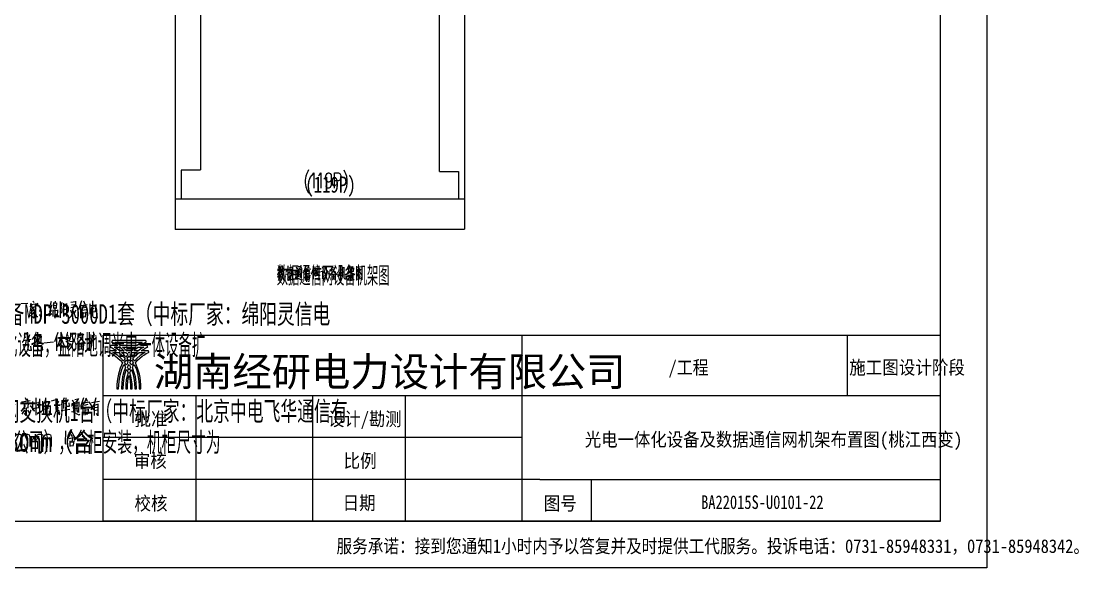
# Model space of a CAD drawing. Header units: metres. Extents: x 17 to 1264, y 17 to 859.
# Drawn here: x 619 to 1264, y 17 to 350 of the extents above; entities that cross this region are included whole.
import ezdxf

# ---------------------------------------------------------------- set-up
doc = ezdxf.new("R2010")
doc.units = ezdxf.units.M
for name, color, linetype in [('LINES', 7, 'Continuous'), ('POLYLINES', 4, 'Continuous'), ('RECTS', 7, 'Continuous'), ('TEXTS', 3, 'Continuous')]:
    doc.layers.add(name, color=color, linetype=linetype)

msp = doc.modelspace()

# ---------------------------------------------------------------- linework, layer by layer
at = {"layer": 'LINES'}
for p, q in [((1179.14, 45.22), (1179.14, 830.45)), ((712.79, 810.86), (712.79, 223.06)), ((889.19, 811.15), (889.19, 223.34)), ((728.35, 770.83), (728.35, 259.34)), ((873.79, 769.97), (873.79, 258.48)), ((716.39, 259.2), (716.39, 241.49)), ((716.54, 259.34), (728.35, 259.34)), ((873.93, 258.48), (885.59, 258.48)), ((885.59, 258.48), (885.59, 241.63)), ((712.79, 241.63), (889.19, 241.63)), ((712.79, 223.34), (889.19, 223.34)), ((775.72, 200.02), (776.15, 198.58)), ((776.44, 200.88), (776.44, 196.13)), ((777.31, 200.45), (777.02, 198.29)), ((784.36, 200.02), (782.78, 199.58)), ((784.22, 198.29), (784.36, 200.3)), ((786.52, 200.3), (787.1, 198.86)), ((787.82, 200.45), (789.55, 200.74)), ((789.69, 201.02), (788.68, 199.3)), ((792.57, 201.17), (790.84, 196.42)), ((793.72, 201.17), (794.3, 199.44)), ((797.03, 200.74), (797.03, 192.67)), ((797.03, 200.02), (800.35, 200.45)), ((802.36, 200.45), (802.94, 198.86)), ((804.09, 200.74), (804.09, 198.86)), ((804.09, 200.16), (804.95, 200.45)), ((808.84, 200.88), (808.12, 199.3)), ((808.27, 199.58), (810.28, 199.87)), ((813.59, 192.24), (813.59, 201.02)), ((819.07, 201.17), (818.63, 199.01)), ((823.39, 200.74), (823.39, 192.53)), ((823.39, 200.74), (823.39, 192.1)), ((826.84, 200.3), (823.39, 199.87)), ((826.7, 192.67), (826.84, 200.74)), ((776.44, 198.14), (775.15, 195.26)), ((775.29, 198), (777.74, 198.43)), ((775.29, 194.69), (777.02, 195.26)), ((776.44, 197.86), (777.45, 196.56)), ((777.88, 197.71), (779.47, 198)), ((780.91, 197.86), (782.49, 198.43)), ((782.49, 196.99), (780.91, 195.41)), ((782.63, 196.13), (784.94, 196.7)), ((784.51, 198.29), (782.78, 197.86)), ((783.07, 194.98), (783.07, 191.95)), ((784.51, 194.83), (783.07, 194.54)), ((783.64, 198.14), (783.64, 194.54)), ((784.51, 192.67), (784.51, 194.98)), ((785.8, 196.99), (787.24, 197.42)), ((787.82, 198.43), (789.83, 198.86)), ((787.82, 198.86), (787.82, 194.11)), ((788.25, 197.14), (789.26, 197.28)), ((788.25, 195.7), (789.55, 195.98)), ((788.39, 199.73), (788.97, 198.72)), ((788.83, 198.58), (788.83, 193.97)), ((791.99, 199.3), (791.99, 191.95)), ((792.43, 198.72), (795.59, 199.15)), ((793, 197.42), (794.87, 197.86)), ((795.02, 196.42), (793, 195.98)), ((793.15, 195.26), (793.15, 191.95)), ((793.15, 194.69), (794.73, 194.98)), ((794.87, 195.26), (794.59, 192.82)), ((798.33, 199.01), (797.32, 194.69)), ((797.47, 198.43), (798.47, 195.84)), ((799.63, 199.3), (798.33, 194.4)), ((798.76, 198.43), (799.77, 195.26)), ((802.79, 197.42), (801.64, 197.28)), ((803.51, 194.83), (802.36, 192.67)), ((802.79, 193.54), (802.79, 197.86)), ((803.66, 196.42), (805.39, 196.7)), ((805.53, 196.99), (804.81, 194.54)), ((808.12, 199.3), (807.26, 197.42)), ((808.27, 196.13), (808.27, 192.1)), ((808.27, 195.7), (810.43, 195.98)), ((808.55, 194.11), (810.14, 194.4)), ((809.27, 195.84), (809.27, 192.82)), ((810.43, 196.27), (810.28, 192.1)), ((812.15, 194.11), (813.59, 198)), ((814.46, 198.43), (812.44, 198)), ((814.31, 195.98), (813.59, 197.42)), ((815.9, 199.73), (814.89, 199.58)), ((819.79, 195.26), (817.63, 192.24)), ((817.77, 198.86), (819.64, 199.3)), ((818.06, 195.12), (821.66, 195.7)), ((819.79, 196.7), (819.79, 191.81)), ((820.22, 199.73), (820.22, 196.7)), ((820.22, 199.15), (821.51, 199.3)), ((821.51, 197.42), (820.22, 197.28)), ((821.51, 199.73), (821.37, 197.42)), ((823.53, 195.12), (824.68, 196.42)), ((825.26, 199.44), (823.82, 197.14)), ((824.68, 198.43), (825.83, 198.58)), ((824.68, 194.54), (825.4, 193.39)), ((824.83, 195.7), (825.4, 194.98)), ((783.07, 192.53), (784.65, 192.67)), ((789.98, 192.24), (790.41, 192.53)), ((793.15, 192.67), (794.73, 192.82)), ((810.28, 192.82), (808.27, 192.53)), ((823.39, 192.82), (826.55, 193.1)), ((618.76, 177.84), (623.08, 178.13)), ((624.81, 178.13), (624.52, 175.82)), ((626.83, 175.97), (624.52, 173.38)), ((626.54, 174.1), (624.52, 171.79)), ((624.81, 177.41), (628.84, 177.98)), ((625.24, 175.68), (627.83, 176.11)), ((626.11, 179.42), (626.83, 178.56)), ((626.11, 175.1), (626.83, 173.52)), ((626.83, 173.23), (628.12, 174.96)), ((628.99, 178.13), (628.41, 176.26)), ((635.9, 175.54), (637.34, 175.97)), ((637.34, 179.14), (636.19, 175.68)), ((637.77, 177.12), (636.47, 173.38)), ((638.35, 174.1), (638.35, 170.06)), ((638.78, 178.56), (638.78, 174.82)), ((640.51, 178.13), (638.78, 177.98)), ((638.78, 176.69), (640.22, 176.83)), ((638.78, 175.25), (640.65, 175.39)), ((639.64, 179.42), (639.5, 177.98)), ((639.64, 168.91), (639.64, 175.25)), ((640.51, 175.39), (640.65, 178.42)), ((641.08, 174.1), (640.94, 170.06)), ((642.67, 179.14), (642.67, 169.2)), ((642.67, 177.98), (643.67, 178.27)), ((644.68, 178.13), (644.68, 169.92)), ((644.68, 177.26), (646.55, 177.7)), ((644.68, 174.1), (646.27, 174.53)), ((646.55, 177.98), (646.55, 170.06)), ((649, 174.1), (649.58, 172.22)), ((649.29, 178.7), (652.17, 179.14)), ((652.17, 175.82), (649.29, 175.39)), ((649.72, 177.12), (651.59, 177.26)), ((652.17, 179.28), (652.03, 175.82)), ((655.77, 179.57), (653.9, 174.1)), ((655.05, 177.26), (655.05, 169.06)), ((655.63, 176.69), (659.23, 177.26)), ((658.65, 174.1), (656.2, 173.66)), ((656.35, 175.39), (658.51, 175.68)), ((657.07, 179.57), (657.79, 177.55)), ((660.81, 177.7), (660.81, 171.5)), ((660.81, 176.69), (664.41, 177.12)), ((661.39, 174.67), (663.55, 175.1)), ((664.55, 177.41), (664.12, 172.94)), ((630.57, 173.52), (630.43, 173.52)), ((630.57, 170.78), (630.43, 170.78)), ((635.9, 170.5), (637.77, 171.94)), ((636.33, 173.09), (637.63, 173.66)), ((638.35, 173.38), (641.08, 173.81)), ((640.94, 170.06), (640.36, 171.36)), ((644.68, 170.78), (646.55, 171.22)), ((652.31, 173.95), (651.31, 172.08)), ((656.49, 172.66), (656.49, 169.06)), ((656.49, 172.08), (658.36, 172.51)), ((656.49, 169.78), (658.36, 170.06)), ((658.36, 172.8), (658.07, 170.06)), ((664.27, 172.94), (660.81, 172.51)), ((625.1, 155.95), (620.2, 155.23)), ((621.64, 156.82), (621.07, 158.83)), ((622.65, 160.56), (622.65, 155.66)), ((623.23, 156.1), (624.23, 158.98)), ((627.11, 158.54), (627.11, 151.92)), ((627.11, 157.39), (631, 157.97)), ((627.83, 155.38), (630.14, 155.81)), ((631.15, 158.26), (630.71, 153.5)), ((641.37, 160.27), (639.35, 154.66)), ((640.65, 149.04), (640.65, 157.97)), ((641.23, 157.1), (645.11, 157.68)), ((643.1, 160.56), (643.1, 149.04)), ((647.42, 155.95), (645.98, 155.81)), ((646.84, 159.55), (647.71, 157.82)), ((647.42, 151.2), (647.42, 156.53)), ((648.57, 154.8), (650.59, 154.94)), ((649, 159.98), (649, 157.68)), ((649, 159.41), (650.15, 159.55)), ((650.87, 155.38), (649.87, 152.5)), ((654.04, 158.26), (653.03, 155.95)), ((655.05, 160.27), (654.04, 158.26)), ((654.33, 158.54), (656.78, 158.98)), ((658.94, 153.07), (661.53, 155.23)), ((659.23, 156.53), (661.53, 156.96)), ((664.7, 158.26), (662.25, 157.82)), ((662.83, 160.56), (663.55, 158.83)), ((668.87, 158.69), (1179.07, 158.69)), ((668.87, 45.22), (668.87, 158.69)), ((924.04, 158.69), (924.04, 45.36)), ((1122.47, 121.82), (1122.47, 158.83)), ((1179.07, 158.69), (1179.07, 45.22)), ((625.24, 149.33), (624.95, 151.92)), ((630.86, 153.5), (627.11, 152.93)), ((632.87, 153.94), (638.63, 154.51)), ((641.95, 152.21), (644.11, 152.5)), ((648.43, 152.64), (646.99, 150.19)), ((654.19, 154.37), (654.19, 149.33)), ((654.19, 153.79), (656.92, 154.22)), ((656.78, 150.19), (654.19, 149.9)), ((654.47, 151.92), (656.49, 152.21)), ((655.48, 153.94), (655.48, 150.19)), ((656.92, 154.51), (656.78, 149.33)), ((619.19, 117.94), (624.38, 118.8)), ((620.78, 116.93), (620.78, 113.76)), ((620.78, 116.5), (623.23, 116.93)), ((622.22, 118.8), (621.64, 120.38)), ((623.23, 117.36), (623.08, 114.62)), ((625.82, 118.22), (625.82, 113.04)), ((625.82, 117.07), (629.85, 117.65)), ((627.83, 120.38), (627.83, 109.87)), ((629.85, 117.94), (629.56, 114.34)), ((632.01, 118.51), (632.01, 112.32)), ((632.01, 117.36), (635.61, 117.94)), ((635.61, 118.22), (635.18, 113.76)), ((637.48, 118.66), (640.36, 119.38)), ((641.8, 114.05), (640.36, 116.21)), ((640.51, 116.06), (641.95, 118.37)), ((645.26, 120.38), (643.39, 116.06)), ((644.68, 119.09), (644.68, 114.05)), ((647.71, 119.52), (645.55, 116.64)), ((649.43, 115.49), (651.02, 116.06)), ((650.15, 119.23), (650.87, 117.79)), ((651.74, 119.38), (653.61, 119.81)), ((651.74, 117.79), (651.74, 112.18)), ((651.74, 117.22), (654.04, 117.65)), ((652.31, 118.66), (653.03, 117.5)), ((653.9, 120.1), (652.75, 118.08)), ((652.89, 117.36), (652.89, 112.03)), ((657.07, 120.38), (655.19, 114.91)), ((656.49, 118.08), (656.49, 109.87)), ((656.92, 117.5), (660.67, 117.94)), ((657.64, 116.06), (659.8, 116.5)), ((658.36, 120.38), (659.23, 118.37)), ((661.82, 117.65), (666.71, 118.37)), ((663.4, 116.64), (663.4, 109.73)), ((663.4, 116.06), (665.71, 116.5)), ((668.87, 121.82), (1179.07, 121.82)), ((725.61, 45.36), (725.61, 121.82)), ((796.46, 121.82), (796.46, 45.36)), ((853.19, 45.36), (853.19, 121.82)), ((620.92, 113.18), (619.34, 110.45)), ((620.78, 114.19), (623.37, 114.62)), ((622.79, 112.9), (624.09, 111.02)), ((629.85, 114.34), (625.82, 113.76)), ((635.32, 113.76), (632.01, 113.33)), ((632.59, 115.49), (634.75, 115.92)), ((643.39, 112.75), (648.57, 113.47)), ((645.98, 114.91), (645.98, 109.44)), ((652.17, 115.63), (653.47, 115.92)), ((652.17, 114.05), (653.61, 114.34)), ((654.19, 110.16), (654.76, 110.45)), ((659.95, 114.77), (657.64, 114.48)), ((657.79, 113.47), (657.79, 109.87)), ((657.79, 112.9), (659.66, 113.33)), ((657.79, 110.59), (659.66, 110.74)), ((659.8, 113.62), (659.51, 110.74)), ((663.4, 114.48), (665.27, 114.77)), ((665.27, 112.9), (663.4, 112.61)), ((627.69, 90.86), (627.69, 98.35)), ((649.29, 98.21), (650.01, 96.91)), ((649.43, 100.22), (651.88, 95.9)), ((648.28, 95.76), (650.59, 96.34)), ((648.57, 94.18), (648.71, 90.72)), ((648.57, 93.6), (650.87, 93.74)), ((648.71, 91.15), (650.87, 91.44)), ((650.73, 96.62), (649.87, 93.89)), ((651.02, 94.32), (650.73, 91.58)), ((651.88, 95.9), (652.46, 95.9)), ((924.04, 96.34), (668.87, 96.34)), ((935.13, 70.7), (668.87, 70.7)), ((935.13, 70.7), (1179.07, 70.7)), ((966.52, 45.22), (966.52, 70.7)), ((87.76, 45.22), (1179.14, 45.22)), ((1179.07, 45.22), (668.87, 45.22))]:
    msp.add_line(p, q, dxfattribs=at)
at = {"layer": 'POLYLINES'}
for points in [[(794.01, 259.49), (793.58, 258.48), (793, 257.18), (792.43, 255.46), (792.14, 253.15), (792.14, 251.42), (792.43, 249.12), (793, 247.39), (793.58, 245.95), (794.01, 245.09)], [(815.61, 259.49), (816.04, 258.48), (816.62, 257.18), (817.19, 255.46), (817.48, 253.15), (817.48, 251.42), (817.19, 249.12), (816.62, 247.39), (816.04, 245.95), (815.61, 245.09)], [(795.88, 255.89), (796.46, 256.32), (797.32, 257.62), (797.32, 248.26)], [(800.2, 255.89), (800.78, 256.32), (801.64, 257.62), (801.64, 248.26)], [(807.98, 254.45), (807.83, 253.15), (807.26, 252.29), (806.39, 251.86), (806.11, 251.86), (805.39, 252.29), (804.81, 253.15), (804.52, 254.45), (804.52, 254.88), (804.81, 256.32), (805.39, 257.18), (806.11, 257.62), (806.39, 257.62), (807.26, 257.18), (807.83, 256.32), (807.98, 254.45), (807.98, 252.29), (807.83, 249.98), (807.26, 248.69), (806.39, 248.26), (805.82, 248.26), (805.1, 248.69), (804.81, 249.55)], [(809.85, 248.26), (809.85, 257.62), (812.3, 257.62), (813.16, 257.18), (813.45, 256.75), (813.74, 255.89), (813.74, 254.45), (813.45, 253.58), (813.16, 253.15), (812.3, 252.72), (809.85, 252.72)], [(778.31, 200.88), (778.17, 198.86), (777.88, 197.71), (777.45, 195.7)], [(781.19, 193.25), (781.77, 191.95), (781.77, 200.88)], [(782.78, 200.16), (782.78, 197.71), (782.63, 194.54), (782.06, 191.81)], [(800.35, 200.88), (800.35, 192.1), (799.63, 193.39)], [(804.95, 200.74), (804.95, 199.3), (805.1, 198), (805.39, 197.42), (806.25, 197.42)], [(810.43, 200.02), (809.27, 198), (807.98, 196.13), (806.83, 194.98)], [(813.88, 191.95), (814.6, 193.82), (814.89, 196.27), (814.89, 200.3)], [(816.91, 194.54), (816.91, 192.67), (816.19, 192.67), (815.9, 193.54), (815.9, 200.16)], [(777.16, 195.84), (776.87, 193.97), (776.3, 192.67), (775.58, 191.95)], [(776.44, 195.98), (775.87, 193.82), (777.31, 192.67)], [(778.75, 197.86), (778.6, 195.26), (778.03, 193.39), (777.02, 191.66)], [(777.59, 196.56), (779.03, 192.1), (779.75, 192.1)], [(785.95, 193.82), (786.95, 193.82), (789.98, 192.1)], [(787.39, 197.71), (786.95, 195.98), (787.24, 195.12), (786.95, 193.82)], [(789.83, 199.01), (789.69, 193.39), (789.11, 194.54)], [(802.94, 191.95), (804.09, 193.39), (804.81, 194.54)], [(804.09, 198.86), (803.8, 197.71), (803.23, 196.42)], [(803.8, 195.7), (805.67, 192.1), (806.25, 192.1)], [(808.55, 198.86), (811.15, 195.7), (811.58, 195.84)], [(818.63, 199.01), (818.2, 197.42), (817.48, 195.7)], [(819.79, 199.58), (819.21, 196.42), (818.78, 197.57)], [(819.93, 195.26), (821.37, 192.53), (821.95, 192.53)], [(824.68, 196.42), (825.26, 197.14), (825.98, 199.01)], [(824.68, 197.86), (826.27, 195.7), (826.7, 195.7)], [(826.7, 192.38), (826.7, 192.67), (826.55, 193.1)], [(643.82, 178.56), (643.1, 175.82), (643.82, 174.67), (643.82, 173.09), (643.53, 172.08), (642.81, 173.23)], [(650.73, 175.25), (650.15, 172.08), (649.43, 170.21), (648.28, 168.91)], [(662.54, 179.57), (662.54, 170.5), (662.68, 170.06), (662.83, 169.63), (663.4, 169.34), (665.42, 169.49), (665.13, 171.79)], [(626.83, 172.94), (625.67, 171.36), (623.8, 169.78)], [(626.83, 173.52), (626.83, 171.36), (626.68, 168.91), (625.67, 170.06)], [(627.11, 173.38), (628.41, 170.06), (629.13, 170.06)], [(630.92, 173.55), (630.55, 174.03), (630.17, 173.55)], [(630.17, 173.55), (630.55, 173.08), (630.92, 173.55)], [(630.92, 170.84), (630.55, 171.31), (630.17, 170.84)], [(630.17, 170.84), (630.55, 170.36), (630.92, 170.84)], [(630.83, 173.55), (630.55, 173.91), (630.26, 173.55)], [(630.26, 173.55), (630.55, 173.2), (630.83, 173.55)], [(630.83, 170.84), (630.55, 171.19), (630.26, 170.84)], [(630.26, 170.84), (630.55, 170.48), (630.83, 170.84)], [(630.73, 173.55), (630.55, 173.79), (630.36, 173.55)], [(630.36, 173.55), (630.55, 173.32), (630.73, 173.55)], [(630.73, 170.84), (630.55, 171.07), (630.36, 170.84)], [(630.36, 170.84), (630.55, 170.6), (630.73, 170.84)], [(650.73, 173.52), (652.03, 169.49), (653.18, 169.49)], [(619.77, 149.04), (620.63, 150.19), (621.64, 152.5), (622.22, 155.52)], [(623.08, 155.81), (623.08, 150.05), (623.66, 149.47), (625.24, 149.47)], [(628.99, 160.56), (628.99, 150.77), (629.13, 150.19), (629.27, 149.9), (629.85, 149.47), (632.15, 149.62), (631.72, 152.21)], [(642.81, 157.25), (642.38, 155.23), (641.66, 153.36), (640.94, 151.34)], [(643.1, 157.25), (645.11, 152.06), (645.55, 152.06)], [(649, 157.82), (648.71, 156.24), (647.99, 154.8)], [(650.15, 159.98), (650.15, 158.26), (650.3, 156.67), (650.73, 155.95), (651.59, 155.95)], [(656.92, 159.26), (655.48, 156.67), (653.9, 154.37), (652.46, 152.93)], [(654.47, 157.68), (657.79, 153.79), (658.36, 153.94)], [(660.52, 160.56), (660.52, 149.18), (659.51, 150.77)], [(662.25, 158.69), (662.11, 154.8), (661.82, 152.5), (660.95, 149.04)], [(696.81, 148.32), (696.81, 148.61), (696.67, 148.75), (696.67, 148.9), (696.52, 149.04), (696.52, 149.18), (696.23, 149.18), (695.8, 149.18), (694.36, 149.18), (692.92, 149.18), (692.35, 149.18), (692.2, 149.18), (693.79, 150.19), (694.94, 150.91), (695.8, 151.34), (695.95, 151.34), (696.09, 151.49), (695.95, 151.63), (695.95, 151.92), (695.95, 152.06), (695.8, 152.06), (695.8, 152.21), (695.66, 152.35), (695.51, 152.35), (695.08, 152.35), (693.64, 152.35), (692.2, 152.35), (691.77, 152.35), (691.63, 152.35), (693.07, 153.36), (694.22, 153.94), (694.94, 154.37), (695.23, 154.37), (695.23, 154.51), (695.08, 154.66), (695.08, 154.94), (694.94, 155.23), (694.79, 155.38), (694.65, 155.38), (693.93, 155.38), (692.92, 155.38), (691.63, 155.38), (690.19, 155.38), (688.46, 155.38), (684.71, 155.38), (680.97, 155.38), (679.24, 155.38), (677.66, 155.38), (676.36, 155.38), (675.35, 155.38), (674.78, 155.38), (674.49, 155.38), (674.49, 155.23), (674.35, 155.09), (674.35, 154.94), (674.2, 154.66), (674.06, 154.51), (674.2, 154.37), (674.35, 154.37), (675.21, 153.94), (676.36, 153.36), (677.8, 152.35), (677.66, 152.35), (677.08, 152.35), (675.64, 152.35), (674.2, 152.35), (673.77, 152.35), (673.63, 152.35), (673.48, 152.21), (673.48, 152.06), (673.48, 151.92), (673.34, 151.78), (673.19, 151.49), (673.34, 151.34), (673.48, 151.34), (674.35, 150.91), (675.64, 150.19), (677.08, 149.18), (676.94, 149.18), (676.51, 149.18), (674.92, 149.18), (673.48, 149.18), (673.05, 149.18), (672.91, 149.18), (672.76, 149.18), (672.76, 149.04), (672.76, 148.9), (672.76, 148.75), (672.62, 148.75), (672.62, 148.46), (672.47, 148.32), (672.76, 148.18), (673.34, 147.89), (674.2, 147.46), (675.21, 146.74), (676.51, 145.87), (677.95, 144.72), (679.39, 143.42), (680.83, 141.84), (679.39, 138.53), (678.23, 134.78), (677.95, 132.77), (677.51, 130.61), (677.37, 128.3), (677.37, 126), (677.51, 126), (677.95, 126), (678.23, 126), (678.38, 126), (678.52, 128.16), (678.67, 130.32), (679.24, 134.21), (680.25, 137.66), (681.55, 140.83), (682.12, 139.97), (682.55, 139.1), (681.55, 136.37), (680.68, 133.2), (680.25, 129.74), (680.11, 126), (680.25, 126), (680.68, 126), (680.97, 126), (681.11, 126), (681.26, 129.46), (681.69, 132.48), (682.27, 135.36), (683.27, 137.95), (683.71, 136.8), (684.14, 135.79), (683.56, 133.63), (682.99, 131.33), (682.84, 128.74), (682.84, 126), (682.99, 126), (683.27, 126), (683.71, 126), (683.85, 126), (683.85, 128.16), (683.99, 130.32), (684.28, 132.19), (684.71, 134.06), (685.15, 132.19), (685.43, 130.32), (685.58, 128.16), (685.58, 126), (685.72, 126), (686.01, 126), (686.44, 126), (686.59, 126), (686.59, 128.74), (686.3, 131.33), (685.87, 133.63), (685.29, 135.79), (685.58, 136.8), (686.15, 137.81), (687.02, 135.36), (687.59, 132.48), (688.03, 129.31), (688.17, 126), (688.31, 126), (688.75, 126), (689.03, 126), (689.18, 126), (689.03, 129.74), (688.6, 133.2), (687.74, 136.22), (686.73, 139.1), (687.31, 139.97), (687.88, 140.83), (689.18, 137.66), (690.04, 134.21), (690.76, 130.32), (690.91, 128.16), (690.91, 126), (691.05, 126), (691.48, 126), (691.77, 126), (691.91, 126), (691.91, 128.3), (691.77, 130.61), (691.48, 132.77), (691.05, 134.78), (689.9, 138.53), (688.6, 141.7), (689.9, 143.42), (691.34, 144.72), (692.78, 145.87), (694.07, 146.74), (695.23, 147.46), (696.09, 147.89), (696.67, 148.18), (696.81, 148.32)], [(696.81, 148.32), (696.81, 148.61), (696.67, 148.75), (696.67, 148.9), (696.52, 149.04), (696.52, 149.18), (696.23, 149.18), (695.8, 149.18), (694.36, 149.18), (692.92, 149.18), (692.35, 149.18), (692.2, 149.18), (693.79, 150.19), (694.94, 150.91), (695.8, 151.34), (695.95, 151.34), (696.09, 151.49), (695.95, 151.63), (695.95, 151.92), (695.95, 152.06), (695.8, 152.06), (695.8, 152.21), (695.66, 152.35), (695.51, 152.35), (695.08, 152.35), (693.64, 152.35), (692.2, 152.35), (691.77, 152.35), (691.63, 152.35), (693.07, 153.36), (694.22, 153.94), (694.94, 154.37), (695.23, 154.37), (695.23, 154.51), (695.08, 154.66), (695.08, 154.94), (694.94, 155.23), (694.79, 155.38), (694.65, 155.38), (693.93, 155.38), (692.92, 155.38), (691.63, 155.38), (690.19, 155.38), (688.46, 155.38), (684.71, 155.38), (680.97, 155.38), (679.24, 155.38), (677.66, 155.38), (676.36, 155.38), (675.35, 155.38), (674.78, 155.38), (674.49, 155.38), (674.49, 155.23), (674.35, 155.09), (674.35, 154.94), (674.2, 154.66), (674.06, 154.51), (674.2, 154.37), (674.35, 154.37), (675.21, 153.94), (676.36, 153.36), (677.8, 152.35), (677.66, 152.35), (677.08, 152.35), (675.64, 152.35), (674.2, 152.35), (673.77, 152.35), (673.63, 152.35), (673.48, 152.21), (673.48, 152.06), (673.48, 151.92), (673.34, 151.78), (673.19, 151.49), (673.34, 151.34), (673.48, 151.34), (674.35, 150.91), (675.64, 150.19), (677.08, 149.18), (676.94, 149.18), (676.51, 149.18), (674.92, 149.18), (673.48, 149.18), (673.05, 149.18), (672.91, 149.18), (672.76, 149.18), (672.76, 149.04), (672.76, 148.9), (672.76, 148.75), (672.62, 148.75), (672.62, 148.46), (672.47, 148.32), (672.76, 148.18), (673.34, 147.89), (674.2, 147.46), (675.21, 146.74), (676.51, 145.87), (677.95, 144.72), (679.39, 143.42), (680.83, 141.84), (679.39, 138.53), (678.23, 134.78), (677.95, 132.77), (677.51, 130.61), (677.37, 128.3), (677.37, 126), (677.51, 126), (677.95, 126), (678.23, 126), (678.38, 126), (678.52, 128.16), (678.67, 130.32), (679.24, 134.21), (680.25, 137.66), (681.55, 140.83), (682.12, 139.97), (682.55, 139.1), (681.55, 136.37), (680.68, 133.2), (680.25, 129.74), (680.11, 126), (680.25, 126), (680.68, 126), (680.97, 126), (681.11, 126), (681.26, 129.46), (681.69, 132.48), (682.27, 135.36), (683.27, 137.95), (683.71, 136.8), (684.14, 135.79), (683.56, 133.63), (682.99, 131.33), (682.84, 128.74), (682.84, 126), (682.99, 126), (683.27, 126), (683.71, 126), (683.85, 126), (683.85, 128.16), (683.99, 130.32), (684.28, 132.19), (684.71, 134.06), (685.15, 132.19), (685.43, 130.32), (685.58, 128.16), (685.58, 126), (685.72, 126), (686.01, 126), (686.44, 126), (686.59, 126), (686.59, 128.74), (686.3, 131.33), (685.87, 133.63), (685.29, 135.79), (685.58, 136.8), (686.15, 137.81), (687.02, 135.36), (687.59, 132.48), (688.03, 129.31), (688.17, 126), (688.31, 126), (688.75, 126), (689.03, 126), (689.18, 126), (689.03, 129.74), (688.6, 133.2), (687.74, 136.22), (686.73, 139.1), (687.31, 139.97), (687.88, 140.83), (689.18, 137.66), (690.04, 134.21), (690.76, 130.32), (690.91, 128.16), (690.91, 126), (691.05, 126), (691.48, 126), (691.77, 126), (691.91, 126), (691.91, 128.3), (691.77, 130.61), (691.48, 132.77), (691.05, 134.78), (689.9, 138.53), (688.6, 141.7), (689.9, 143.42), (691.34, 144.72), (692.78, 145.87), (694.07, 146.74), (695.23, 147.46), (696.09, 147.89), (696.67, 148.18), (696.81, 148.32)], [(647.71, 149.18), (649.15, 150.91), (649.87, 152.5)], [(648.71, 153.79), (650.87, 149.33), (651.74, 149.33)], [(675.79, 151.34), (675.64, 151.34), (675.93, 151.34), (676.22, 151.34), (677.51, 151.34), (678.67, 151.34), (679.1, 151.34), (679.24, 151.34), (680.39, 150.34), (681.69, 149.18), (681.55, 149.18), (681.26, 149.18), (680.25, 149.18), (679.24, 149.18), (678.95, 149.18), (678.81, 149.18), (677.23, 150.48), (675.79, 151.34)], [(675.79, 151.34), (675.64, 151.34), (675.93, 151.34), (676.22, 151.34), (677.51, 151.34), (678.67, 151.34), (679.1, 151.34), (679.24, 151.34), (680.39, 150.34), (681.69, 149.18), (681.55, 149.18), (681.26, 149.18), (680.25, 149.18), (679.24, 149.18), (678.95, 149.18), (678.81, 149.18), (677.23, 150.48), (675.79, 151.34)], [(676.51, 154.37), (676.79, 154.37), (677.23, 154.37), (678.09, 154.37), (679.1, 154.37), (681.69, 154.37), (684.71, 154.37), (687.59, 154.37), (690.19, 154.37), (691.34, 154.37), (692.06, 154.37), (692.63, 154.37), (692.78, 154.37), (691.34, 153.5), (689.75, 152.35), (689.61, 152.35), (689.32, 152.35), (688.89, 152.35), (688.17, 152.35), (686.59, 152.35), (684.71, 152.35), (682.84, 152.35), (681.11, 152.35), (680.54, 152.35), (679.96, 152.35), (679.67, 152.35), (679.53, 152.35), (677.95, 153.5), (676.51, 154.37)], [(676.51, 154.37), (676.79, 154.37), (677.23, 154.37), (678.09, 154.37), (679.1, 154.37), (681.69, 154.37), (684.71, 154.37), (687.59, 154.37), (690.19, 154.37), (691.34, 154.37), (692.06, 154.37), (692.63, 154.37), (692.78, 154.37), (691.34, 153.5), (689.75, 152.35), (689.61, 152.35), (689.32, 152.35), (688.89, 152.35), (688.17, 152.35), (686.59, 152.35), (684.71, 152.35), (682.84, 152.35), (681.11, 152.35), (680.54, 152.35), (679.96, 152.35), (679.67, 152.35), (679.53, 152.35), (677.95, 153.5), (676.51, 154.37)], [(680.83, 151.34), (680.97, 151.34), (681.26, 151.34), (682.12, 151.34), (683.27, 151.34), (684.71, 151.34), (686.01, 151.34), (687.31, 151.34), (688.17, 151.34), (688.31, 151.34), (688.46, 151.34), (687.31, 150.34), (686.15, 149.18), (686.01, 149.18), (685.72, 149.18), (684.71, 149.18), (683.71, 149.18), (683.27, 149.18), (683.13, 149.18), (681.98, 150.34), (680.83, 151.34)], [(680.83, 151.34), (680.97, 151.34), (681.26, 151.34), (682.12, 151.34), (683.27, 151.34), (684.71, 151.34), (686.01, 151.34), (687.31, 151.34), (688.17, 151.34), (688.31, 151.34), (688.46, 151.34), (687.31, 150.34), (686.15, 149.18), (686.01, 149.18), (685.72, 149.18), (684.71, 149.18), (683.71, 149.18), (683.27, 149.18), (683.13, 149.18), (681.98, 150.34), (680.83, 151.34)], [(693.64, 151.34), (692.2, 150.48), (690.47, 149.18), (690.33, 149.18), (690.04, 149.18), (689.03, 149.18), (688.03, 149.18), (687.74, 149.18), (687.59, 149.18), (688.89, 150.34), (690.04, 151.34), (690.19, 151.34), (690.62, 151.34), (691.91, 151.34), (693.07, 151.34), (693.5, 151.34), (693.64, 151.34)], [(693.64, 151.34), (692.2, 150.48), (690.47, 149.18), (690.33, 149.18), (690.04, 149.18), (689.03, 149.18), (688.03, 149.18), (687.74, 149.18), (687.59, 149.18), (688.89, 150.34), (690.04, 151.34), (690.19, 151.34), (690.62, 151.34), (691.91, 151.34), (693.07, 151.34), (693.5, 151.34), (693.64, 151.34)], [(674.92, 148.18), (675.07, 148.18), (675.5, 148.18), (676.65, 148.18), (677.95, 148.18), (678.38, 148.18), (678.52, 148.18), (680.39, 146.45), (682.27, 144.43), (681.83, 143.57), (681.26, 142.7), (679.67, 144.58), (677.95, 146.16), (676.36, 147.31), (674.92, 148.18)], [(674.92, 148.18), (675.07, 148.18), (675.5, 148.18), (676.65, 148.18), (677.95, 148.18), (678.38, 148.18), (678.52, 148.18), (680.39, 146.45), (682.27, 144.43), (681.83, 143.57), (681.26, 142.7), (679.67, 144.58), (677.95, 146.16), (676.36, 147.31), (674.92, 148.18)], [(682.7, 148.18), (683.42, 147.46), (683.99, 146.74), (683.42, 146.02), (682.84, 145.3), (681.55, 146.88), (680.11, 148.18), (680.25, 148.18), (680.54, 148.18), (681.4, 148.18), (682.27, 148.18), (682.55, 148.18), (682.7, 148.18)], [(682.7, 148.18), (683.42, 147.46), (683.99, 146.74), (683.42, 146.02), (682.84, 145.3), (681.55, 146.88), (680.11, 148.18), (680.25, 148.18), (680.54, 148.18), (681.4, 148.18), (682.27, 148.18), (682.55, 148.18), (682.7, 148.18)], [(681.98, 141.84), (682.55, 142.7), (682.99, 143.57), (683.56, 142.7), (683.99, 141.98), (683.56, 141.12), (683.13, 140.26), (682.55, 141.12), (681.98, 141.84)], [(681.98, 141.84), (682.55, 142.7), (682.99, 143.57), (683.56, 142.7), (683.99, 141.98), (683.56, 141.12), (683.13, 140.26), (682.55, 141.12), (681.98, 141.84)], [(684.71, 146.02), (685.15, 145.15), (685.72, 144.43), (685.15, 143.71), (684.71, 142.85), (684.14, 143.71), (683.56, 144.43), (684.14, 145.15), (684.71, 146.02)], [(684.71, 146.02), (685.15, 145.15), (685.72, 144.43), (685.15, 143.71), (684.71, 142.85), (684.14, 143.71), (683.56, 144.43), (684.14, 145.15), (684.71, 146.02)], [(685.15, 148.18), (684.86, 147.89), (684.71, 147.6), (684.43, 147.89), (684.14, 148.18), (684.28, 148.18), (684.71, 148.18), (685, 148.18), (685.15, 148.18)], [(685.15, 148.18), (684.86, 147.89), (684.71, 147.6), (684.43, 147.89), (684.14, 148.18), (684.28, 148.18), (684.71, 148.18), (685, 148.18), (685.15, 148.18)], [(685.29, 146.74), (686.01, 147.46), (686.59, 148.18), (686.73, 148.18), (687.02, 148.18), (687.88, 148.18), (688.89, 148.18), (689.18, 148.18), (687.88, 146.88), (686.44, 145.3), (685.87, 146.02), (685.29, 146.74)], [(685.29, 146.74), (686.01, 147.46), (686.59, 148.18), (686.73, 148.18), (687.02, 148.18), (687.88, 148.18), (688.89, 148.18), (689.18, 148.18), (687.88, 146.88), (686.44, 145.3), (685.87, 146.02), (685.29, 146.74)], [(686.15, 140.26), (685.72, 141.12), (685.29, 141.98), (685.87, 142.7), (686.3, 143.57), (686.87, 142.7), (687.31, 141.84), (686.73, 141.12), (686.15, 140.26)], [(686.15, 140.26), (685.72, 141.12), (685.29, 141.98), (685.87, 142.7), (686.3, 143.57), (686.87, 142.7), (687.31, 141.84), (686.73, 141.12), (686.15, 140.26)], [(694.51, 148.18), (694.36, 148.18), (693.07, 147.31), (691.48, 146.16), (689.75, 144.58), (688.03, 142.7), (687.59, 143.57), (687.02, 144.43), (688.89, 146.45), (690.91, 148.18), (691.05, 148.18), (691.34, 148.18), (692.63, 148.18), (693.93, 148.18), (694.22, 148.18), (694.51, 148.18)], [(694.51, 148.18), (694.36, 148.18), (693.07, 147.31), (691.48, 146.16), (689.75, 144.58), (688.03, 142.7), (687.59, 143.57), (687.02, 144.43), (688.89, 146.45), (690.91, 148.18), (691.05, 148.18), (691.34, 148.18), (692.63, 148.18), (693.93, 148.18), (694.22, 148.18), (694.51, 148.18)], [(684.71, 137.23), (684.28, 138.24), (683.71, 139.1), (684.14, 139.97), (684.71, 140.83), (685.15, 139.97), (685.58, 139.1), (685.15, 138.24), (684.71, 137.23)], [(684.71, 137.23), (684.28, 138.24), (683.71, 139.1), (684.14, 139.97), (684.71, 140.83), (685.15, 139.97), (685.58, 139.1), (685.15, 138.24), (684.71, 137.23)], [(633.74, 120.38), (633.74, 111.31), (633.74, 110.74), (634.03, 110.45), (634.46, 110.16), (636.47, 110.16), (636.19, 112.61)], [(640.36, 113.33), (640.22, 114.77), (640.36, 119.95)], [(646.27, 120.38), (646.27, 115.63), (646.41, 115.34)], [(646.41, 115.34), (648.43, 115.34), (648.28, 117.36)], [(651.16, 116.35), (650.73, 114.34), (651.02, 113.33), (650.73, 111.89)], [(654.04, 117.94), (653.9, 111.46), (653.18, 112.75)], [(664.41, 120.38), (663.4, 116.64), (661.53, 113.18)], [(665.71, 116.78), (665.71, 109.58), (664.84, 110.88)], [(622.07, 114.34), (622.07, 109.73), (621.07, 111.17)], [(640.36, 113.33), (640.79, 112.03), (641.37, 111.31), (642.38, 110.16), (642.23, 112.75)], [(649.58, 112.03), (650.73, 111.89), (654.19, 110.02)], [(614.73, 96.19), (616.03, 97.92), (616.89, 98.35), (618.19, 98.35), (619.05, 97.92), (619.48, 96.19), (619.48, 90.86)], [(619.48, 96.19), (620.78, 97.92), (621.64, 98.35), (622.94, 98.35), (623.8, 97.92), (624.23, 96.19), (624.23, 90.86)], [(627.69, 96.19), (628.99, 97.92), (629.85, 98.35), (631.15, 98.35), (632.01, 97.92), (632.44, 96.19), (632.44, 90.86)], [(632.44, 96.19), (633.74, 97.92), (634.6, 98.35), (635.9, 98.35), (636.76, 97.92), (637.19, 96.19), (637.19, 90.86)], [(646.08, 100.4), (645.81, 92.59), (646.18, 92.14)], [(649.72, 101.09), (648.71, 98.21), (647.13, 95.04)]]:
    msp.add_lwpolyline(points, dxfattribs=at)
at = {"layer": 'RECTS'}
msp.add_lwpolyline([(16.84, 858.82), (1207.43, 858.82), (1207.43, 16.85), (16.84, 16.85)], dxfattribs=at)

# ---------------------------------------------------------------- texts
at = {"layer": 'TEXTS'}
for s, height, width, p in [('(119P)', 9.85, 0.764938, (792.14, 245.5)), ('数据通信网设备机架图', 10.39, 0.509028, (774.71, 190)), ('桃江西220kV变为新上站点，本期新上省网光电一体化接入设备MDP-3000D1套、地网光电一体化接入设备MDP-3000D1套（中标厂家：绵阳灵信电', 11.88, 0.700867, (124.55, 165.59)), ('。本图未画出湖南省调、益阳地调的光电一体化设备，益阳地调光电一体设备扩', 12.37, 0.508501, (444.95, 146.62)), ('湖南经研电力设计有限公司', 17.78, 1.03637, (699.83, 127.55)), ('/工程', 8.3, 0.897436, (1013.47, 134.81)), ('施工图设计阶段', 8.3, 0.933333, (1123.63, 134.81)), ('桃江西220kV变本期新上数据通信网路由器NSR7300X-081台（中标厂家：许继电气股份有限公司），数据通信网交换机1台（中标厂家：北京中电飞华通信有', 11.88, 0.663402, (116.92, 106.4)), ('批准', 8.3, 0.933333, (688.03, 103.42)), ('设计/勘测', 8.3, 0.913043, (806.11, 103.42)), ('限公司），调度IAD设备1台（中标厂家：四川景皓科技有限责任公司），行政IAD设备1台（中标厂家：湖南星通电力信息通信有限公司），合柜安装，机柜尺寸为', 11.88, 0.58188, (100.79, 87.54)), ('2260mm（含', 11.88, 0.835727, (597.16, 87.54)), ('光电一体化设备及数据通信网机架布置图(桃江西变)', 8.3, 0.925287, (962.49, 90.89)), ('审核', 8.3, 0.933333, (687.59, 77.93)), ('比例', 8.3, 0.933333, (815.47, 77.93)), ('校核', 8.3, 0.933333, (688.03, 52.01)), ('日期', 8.3, 0.933333, (814.89, 52.3)), ('图号', 8.3, 0.933333, (937.43, 52.01)), ('BA22015S-U0101-22', 8.3, 0.777778, (1033.34, 52.73)), ('服务承诺：接到您通知1小时内予以答复并及时提供工代服务。投诉电话：0731-85948331，0731-85948342。', 8.3, 0.883134, (811.15, 25.94))]:
    msp.add_text(s, height=height, dxfattribs=dict(at, width=width)).set_placement(p)

doc.saveas('drawing.dxf')
